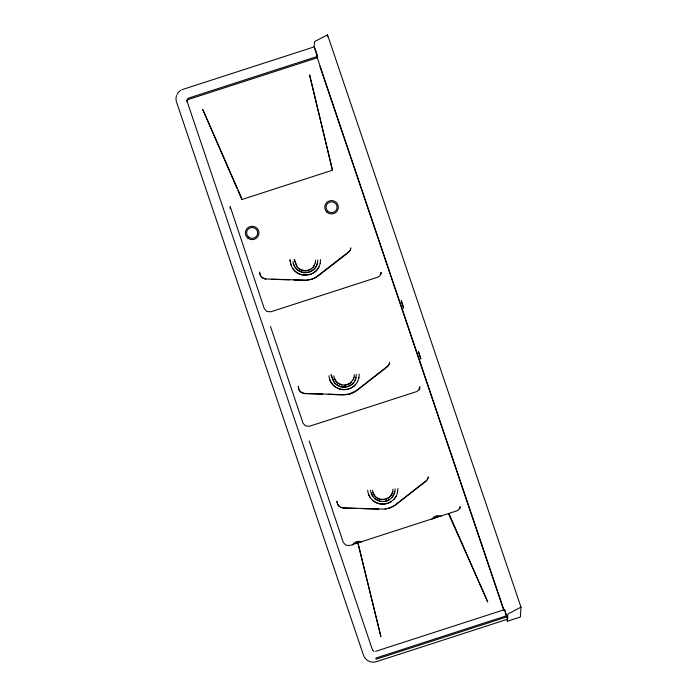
<?xml version="1.0" encoding="UTF-8"?>
<svg xmlns="http://www.w3.org/2000/svg" width="697" height="697" viewBox="0 0 697 697"><rect width="100%" height="100%" fill="white"/><g stroke="black" fill="none" stroke-linecap="round" stroke-linejoin="round"><path stroke-width="1.05" d="M230.088 208.699L230.21 206.573L264.311 308.675L266.812 311.489L270.837 311.786L377.696 277.214L379.97 275.742L381.111 272.257L380.98 274.383M259.589 271.987L260.46 275.742M293.019 261.305C293.141 268.014 301.026 274.557 308.205 272.344M503.914 609.988L317.274 57.773L316.943 54.026L314.147 46.577M327.424 36.819L327.546 34.85L315.593 41.071A4.13 0.741 -18.7 0 0 314.417 42.003L314.129 46.908L317.353 56.448L188.66 98.085A2.561 2.509 3.4 0 0 187.04 101.257L372.416 649.735A2.561 2.509 3.4 0 0 372.912 650.589M315.567 260.216L315.375 262.83M317.71 259.937C318.111 264.686 314.504 270.654 309.259 272.144M320.489 259.615L320.211 263.483M328.94 375.761C329.245 380.004 332.007 385.441 336.451 387.645M333.828 375.814L334.333 378.393L336.66 382.078M350.905 247.783L350.687 249.064M354.259 374.681L354.067 377.295M356.394 374.402L355.104 380.553M359.182 374.08L358.894 377.948M367.633 490.226L368.373 494.034L370.098 497.536M370.395 490.235L372.407 496.203M372.512 490.279C372.668 493.772 375.674 498.399 379.821 499.261M389.588 362.248L389.37 363.529M392.942 489.146L392.751 491.76L390.381 496.403M395.086 488.867L394.85 492.021L391.984 497.632M397.865 488.545L397.586 492.413M419.603 389.911L419.794 386.722L418.653 390.207L416.379 391.679L309.52 426.25L305.495 425.954L302.995 423.14L270.506 326.466M428.28 476.722L428.063 478.003M459.959 508.74L460.09 506.614L458.957 509.437L456.674 510.91L349.824 545.49L345.799 545.185L343.299 542.379L309.189 440.931M506.919 617.324L504.428 609.274L507.582 618.91M520.981 607.174L520.398 617.011L507.442 621.201L507.852 614.336A4.13 0.741 -18.7 0 1 509.028 613.404L520.981 607.174L327.546 34.85M315.384 262.664L313.005 267.474M317.483 262.926C315.445 274.775 297.027 275.733 293.637 264.25M320.219 263.327C319.148 268.162 315.732 272.431 311.036 274.148M353.187 379.769L354.076 377.129M356.176 377.399C354.686 385.946 343.455 390.189 336.729 384.735M357.596 381.616L358.903 377.791M392.76 491.594C391.069 501.396 375.831 502.197 373.026 492.692M394.859 491.864C393.692 496.7 389.606 500.969 384.517 501.474M397.595 492.256L396.288 496.081L394.066 499.287M350.216 250.284L350.696 248.907M388.909 364.749L389.379 363.372M427.592 479.214L428.071 477.837M350.225 250.118L348.622 252.34M388.917 364.583L387.305 366.805L357.77 389.71C349.833 397.203 337.845 394.397 328.191 394.319M427.601 479.048L425.998 481.27L395.373 505.064M314.513 265.139C311.716 271.046 303.378 272.632 298.56 268.275C296.73 268.711 290.937 249.395 296.809 266.289M318.921 266.986C314.094 276.988 298.664 277.789 292.731 268.441M353.196 379.604L349.667 383.646L344.64 385.275M357.613 381.451C354.102 388.813 344.475 391.801 337.27 388.194M396.297 495.916C392.054 504.471 379.743 506.675 372.695 500.307M349.528 251.225L314.434 278.33M388.22 365.69L356.698 390.433L349.18 394.058L343.604 394.676L304.519 393.43L300.877 392.01L299.161 390.041M426.904 480.155L393.047 506.606M351.697 381.773C346.818 387.436 336.581 385.397 334.342 378.227M353.301 383.002C348.16 388.83 337.975 388.09 333.732 381.573C327.921 364.792 332.774 383.115 335.832 384.134M355.392 384.657C348.16 393.047 333.009 390.015 329.698 379.412M389.701 496.978L385.955 499.252L380.667 499.549M317.998 276.134L347.777 252.994M316.874 276.779L311.838 279.209L306.323 280.194L265.836 278.966L262.185 277.545M394.249 505.708L389.214 508.139L383.698 509.124L343.212 507.895C340.119 507.651 337.4 505.142 337.017 502.049C336.712 498.799 337.296 506.553 339.552 506.641M310.993 269.016C307.185 271.429 301.984 271.055 298.569 268.11M389.545 499.54C384.944 502.45 378.663 501.997 374.533 498.442M387.523 503.504L391.078 501.823M391.81 507.259L385.092 509.185M313.153 278.896L306.314 280.36L293.812 279.994M313.092 47.239L183.015 89.338A10.237 10.046 3.4 0 0 181.769 89.826M317.274 57.773L188.582 99.41A2.561 2.509 3.4 0 0 186.883 101.283M375.648 651.338L504.34 609.692M506.832 615.678L375.875 658.055L376.127 659.214L507.155 616.819M507.564 619.232L376.45 661.662A10.237 10.046 3.4 0 1 363.512 655.267L176.524 102.015A10.237 10.046 3.4 0 1 176.568 95.559M310.148 274.574L303.308 275.08M386.547 503.687C379.081 505.848 370.795 501.204 368.382 493.877M271.211 279.297L289.508 279.854M304.511 393.596L322.816 394.153M356.115 508.453L343.203 508.061L340.667 507.346M361.499 508.627L378.724 509.15M264.52 278.887L265.827 279.131M302.315 275.01C297.122 273.851 292.67 270.044 291.006 264.947C289.072 255.25 290.24 261.253 290.998 265.104M341.974 385.084L337.243 382.74M380.248 501.431L374.524 498.599L371.013 493.18M303.212 393.352L300.86 392.176L299.144 390.207L298.29 386.286L298.612 389.022M263.292 278.408L261.227 276.639M260.469 275.576L261.218 276.805M237.076 188.66L202.74 109.403L239.829 193.958A5.114 0.444 67.2 0 1 241.798 199.56L332.443 170.225L309.573 74.832L332.399 169.815M237.93 190.647L241.754 199.142M319.932 66.407L503.609 609.858M506.745 619.136L507.442 621.201M259.632 273.285L259.92 274.548M433.909 518.69A5.541 5.437 3.4 0 1 437.725 516.886M431.948 519.3A6.822 6.691 3.4 0 1 441.105 516.338M355.609 543.46A5.541 5.437 3.4 0 1 358.328 542.58M352.551 544.993A6.822 6.691 3.4 0 1 361.708 542.031M177.09 94.348A10.237 10.046 3.4 0 1 180.61 90.471M374.01 651.32A2.561 2.509 3.4 0 1 373.148 650.824M357.909 542.867L380.85 636.387L357.909 542.867M401.289 300.712L403.598 308.004L401.289 300.712M418.479 351.584L420.796 358.877L418.479 351.584M487.682 601.816L448.502 513.628A5.114 0.444 67.2 0 1 450.584 517.261L487.682 601.816M247.635 237.93A6.822 6.691 3.4 0 0 258.848 234.297A6.822 6.691 3.4 0 0 250.014 226.577A6.822 6.691 3.4 0 0 247.635 237.93M248.48 236.989A5.541 5.437 3.4 0 0 257.594 234.044A5.541 5.437 3.4 0 0 250.415 227.762A5.541 5.437 3.4 0 0 248.48 236.989M327.024 212.236A6.822 6.691 3.4 0 0 338.237 208.603A6.822 6.691 3.4 0 0 329.411 200.884A6.822 6.691 3.4 0 0 327.024 212.236M327.878 211.296A5.541 5.437 3.4 0 0 336.991 208.351A5.541 5.437 3.4 0 0 329.812 202.078A5.541 5.437 3.4 0 0 327.878 211.296"/></g></svg>
